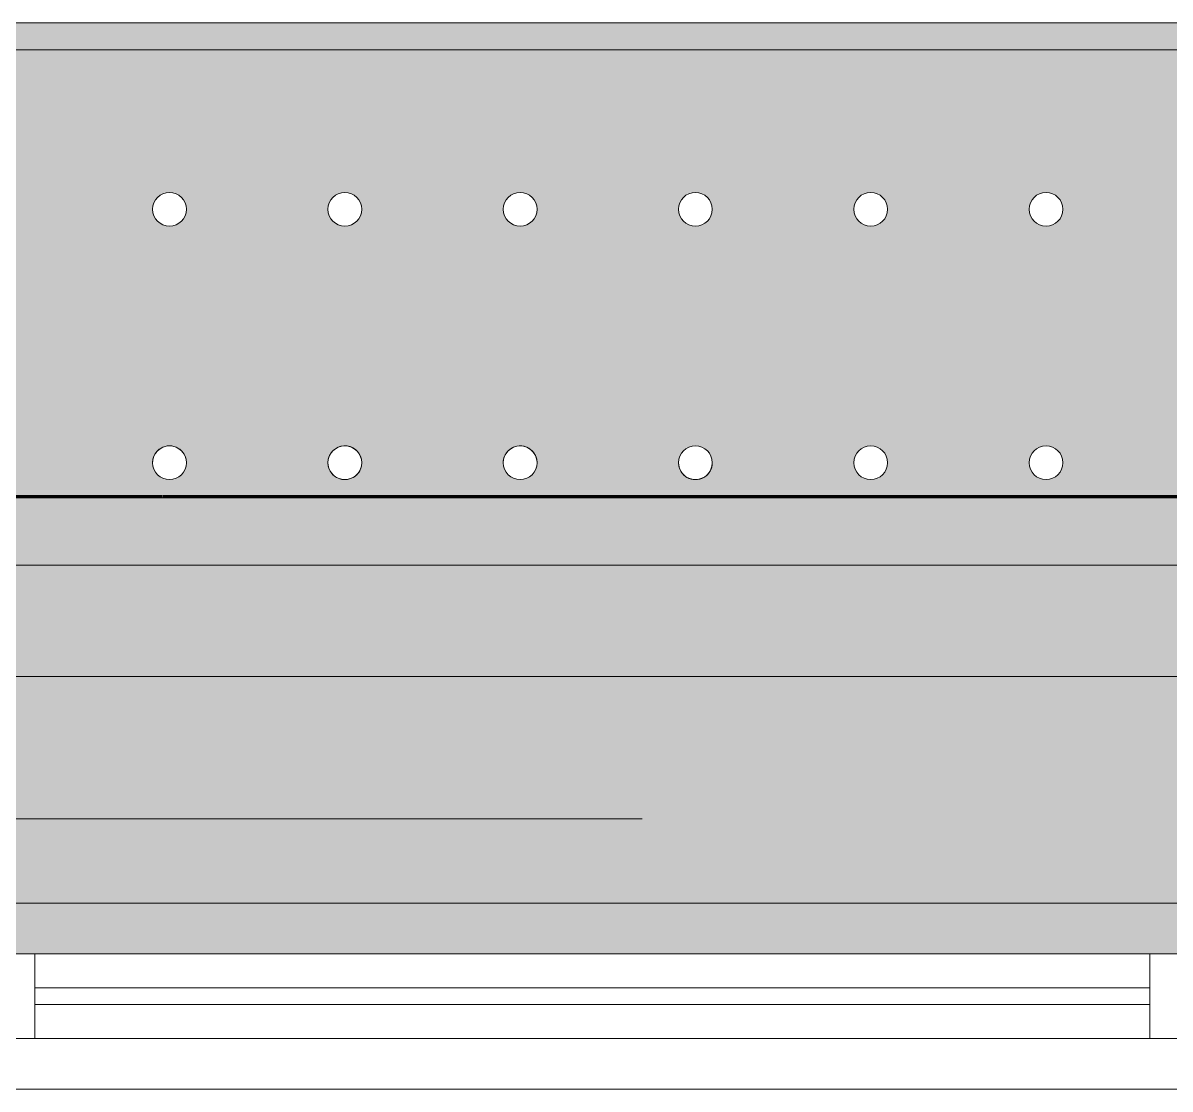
# Model space of a CAD drawing. Header units: millimetres. Extents: x 35524 to 235479, y -8553 to 29000.
# Drawn here: x 77193 to 77872, y 3440 to 4071 of the extents above; entities that cross this region are included whole.
import ezdxf

# ---------------------------------------------------------------- set-up
doc = ezdxf.new("R2010")
doc.units = ezdxf.units.MM
doc.linetypes.add('Осевая', pattern=[3175, 635, -476.25, 1587.5, -476.25])
for name, color, linetype, lineweight in [('A-GLAZ', 7, 'Continuous', 9), ('A-GLAZ-1', 7, 'Continuous', 13), ('A-WALL-IDEN', 7, 'Continuous', 9), ('I-WALL', 7, 'Continuous', 9), ('Оси-2', 7, 'Осевая', 9)]:
    doc.layers.add(name, color=color, linetype=linetype, lineweight=lineweight)
for name, color, linetype, lineweight, true_color in [('A-WALL-2', 7, 'Continuous', 9, 0xcbc7bf), ('I-WALL-12', 7, 'Continuous', 53, 0xeaa7bf), ('I-WALL-4', 7, 'Continuous', 9, 0xc0c0c0), ('I-WALL-5', 7, 'Continuous', 9, 0xcbc7bf), ('Знаки-1', 7, 'Continuous', 9, 0xd4ccbd), ('Знаки-3', 9, 'Continuous', 9, 0x808080), ('Знаки-4', 7, 'Continuous', 9, 0xaba79f), ('Знаки-5', 7, 'Continuous', 9, 0xc1bbaf), ('Знаки-6', 7, 'Continuous', 9, 0xd5cdbe), ('Знаки-7', 7, 'Continuous', 9, 0xd1cabb), ('Знаки-8', 7, 'Continuous', 9, 0xccc5b7), ('Знаки-9', 7, 'Continuous', 9, 0xd6cebe)]:
    doc.layers.add(name, color=color, linetype=linetype, lineweight=lineweight, true_color=true_color)
doc.layers.add('Знаки-2', color=7, linetype='Continuous', lineweight=9, transparency=0.5)

# ---------------------------------------------------------------- blocks, each defined once
blk = doc.blocks.new('120_Окно_СКБ_2Ст - 120_Окно_СКБ_2Ст 3000х2500 _мал_створка слева_-22809161-План отделки стен 3 этажа в осях 12-23')
at = {"layer": 'A-GLAZ'}
for p, q in [((1500, -5), (-1500, -5)), ((720, -55), (1380, -55)), ((1380, -65), (720, -65))]:
    blk.add_line(p, q, dxfattribs=at)
at = {"layer": 'A-GLAZ-1'}
for p, q in [((1430, -35), (670, -35)), ((720, -85), (720, -35)), ((1380, -85), (1380, -35)), ((650, -85), (1450, -85)), ((1450, -85), (650, -85))]:
    blk.add_line(p, q, dxfattribs=at)
blk = doc.blocks.new('Зашивка радиатора_ с перфорацией М8 - Зашивка радиатора_ с перфорацией М8-31159968-План отделки стен 3 этажа в осях 12-23')
at = {"layer": 'Знаки-2'}
h = blk.add_hatch(color=256, dxfattribs=at)
h.paths.add_polyline_path([(2619, -380), (2649, -379), (2649, -141.05), (-310, -141.05), (-310, -380), (-281, -380), (-281, -371.05), (519, -371.05), (519, -380), (549, -380), (549, -371.05), (2619, -371.99), (2619, -373.73)])
h.paths.add_polyline_path([(1061.17, -101.05), (2650, -101.05), (2650, 179.94), (-310, 179.94), (-310, -101.05), (961.25, -101.05)])
h.paths.add_polyline_path([(1528.75, -90.35), (1523.75, -89.02), (1520.09, -85.35), (1518.75, -80.35), (1520.09, -75.35), (1523.75, -71.69), (1528.75, -70.35), (1533.75, -71.69), (1537.41, -75.35), (1538.75, -80.35), (1537.41, -85.35), (1533.75, -89.02), (1531.34, -90.01)])
h.paths.add_polyline_path([(2255, -90.35), (2250, -89.02), (2246.34, -85.35), (2245, -80.35), (2246.34, -75.35), (2250, -71.69), (2255, -70.35), (2260, -71.69), (2263.66, -75.35), (2265, -80.35), (2263.66, -85.35), (2260, -89.02), (2257.59, -90.01)])
h.paths.add_polyline_path([(1736.25, -90.35), (1731.25, -89.02), (1727.59, -85.35), (1726.25, -80.35), (1727.59, -75.35), (1731.25, -71.69), (1736.25, -70.35), (1741.25, -71.69), (1744.91, -75.35), (1746.25, -80.35), (1744.91, -85.35), (1741.25, -89.02), (1738.84, -90.01)])
h.paths.add_polyline_path([(1943.75, -90.35), (1938.75, -89.02), (1935.09, -85.35), (1933.75, -80.35), (1935.09, -75.35), (1938.75, -71.69), (1943.75, -70.35), (1948.75, -71.69), (1952.41, -75.35), (1953.75, -80.35), (1952.41, -85.35), (1948.75, -89.02), (1946.34, -90.01)])
h.paths.add_polyline_path([(2047.5, -90.35), (2042.5, -89.02), (2038.84, -85.35), (2037.5, -80.35), (2038.84, -75.35), (2042.5, -71.69), (2047.5, -70.35), (2052.5, -71.69), (2056.16, -75.35), (2057.5, -80.35), (2056.16, -85.35), (2052.5, -89.02), (2049.43, -90.1)])
h.paths.add_polyline_path([(2151.25, -90.35), (2146.25, -89.02), (2142.59, -85.35), (2141.25, -80.35), (2142.59, -75.35), (2146.25, -71.69), (2151.25, -70.35), (2156.25, -71.69), (2159.91, -75.35), (2161.25, -80.35), (2159.91, -85.35), (2156.25, -89.02), (2153.84, -90.01)])
h.paths.add_polyline_path([(1632.5, -90.35), (1627.5, -89.02), (1623.84, -85.35), (1622.5, -80.35), (1623.84, -75.35), (1627.5, -71.69), (1632.5, -70.35), (1637.5, -71.69), (1641.16, -75.35), (1642.5, -80.35), (1641.16, -85.35), (1637.5, -89.02), (1635.09, -90.01)])
h.paths.add_polyline_path([(1840, -90.35), (1835, -89.02), (1831.34, -85.35), (1830, -80.35), (1831.34, -75.35), (1835, -71.69), (1840, -70.35), (1845, -71.69), (1848.66, -75.35), (1850, -80.35), (1848.66, -85.35), (1845, -89.02), (1842.59, -90.01)])
h.paths.add_polyline_path([(2358.75, -90.35), (2353.75, -89.02), (2350.09, -85.35), (2348.75, -80.35), (2350.09, -75.35), (2353.75, -71.69), (2358.75, -70.35), (2363.75, -71.69), (2367.41, -75.35), (2368.75, -80.35), (2367.41, -85.35), (2363.75, -89.02), (2361.34, -90.01)])
h.paths.add_polyline_path([(2462.5, -90.35), (2457.5, -89.02), (2453.84, -85.35), (2452.5, -80.35), (2453.84, -75.35), (2457.5, -71.69), (2462.5, -70.35), (2467.5, -71.69), (2471.16, -75.35), (2472.5, -80.35), (2471.16, -85.35), (2467.5, -89.02), (2465.09, -90.01)])
h.paths.add_polyline_path([(2566.25, -90.35), (2561.25, -89.02), (2557.59, -85.35), (2556.25, -80.35), (2557.59, -75.35), (2561.25, -71.69), (2566.25, -70.35), (2571.25, -71.69), (2574.91, -75.35), (2576.25, -80.35), (2574.91, -85.35), (2571.25, -89.02), (2568.84, -90.01)])
h.paths.add_polyline_path([(1010, -90.35), (1005, -89.02), (1001.34, -85.35), (1000, -80.35), (1001.34, -75.35), (1005, -71.69), (1010, -70.35), (1015, -71.69), (1018.66, -75.35), (1020, -80.35), (1018.66, -85.35), (1015, -89.02), (1012.59, -90.01)])
h.paths.add_polyline_path([(1113.75, -90.35), (1108.75, -89.02), (1105.09, -85.35), (1103.75, -80.35), (1105.09, -75.35), (1108.75, -71.69), (1113.75, -70.35), (1118.75, -71.69), (1122.41, -75.35), (1123.75, -80.35), (1122.41, -85.35), (1118.75, -89.02), (1116.34, -90.01)])
h.paths.add_polyline_path([(698.75, -90.35), (693.75, -89.02), (690.09, -85.35), (688.75, -80.35), (690.09, -75.35), (693.75, -71.69), (698.75, -70.35), (703.75, -71.69), (707.41, -75.35), (708.75, -80.35), (707.41, -85.35), (703.75, -89.02), (701.34, -90.01)])
h.paths.add_polyline_path([(283.75, -90.35), (278.75, -89.02), (275.09, -85.35), (273.75, -80.35), (275.09, -75.35), (278.75, -71.69), (283.75, -70.35), (288.75, -71.69), (292.41, -75.35), (293.75, -80.35), (292.41, -85.35), (288.75, -89.02), (286.34, -90.01)])
h.paths.add_polyline_path([(595, -90.35), (590, -89.02), (586.34, -85.35), (585, -80.35), (586.34, -75.35), (590, -71.69), (595, -70.35), (600, -71.69), (603.66, -75.35), (605, -80.35), (603.66, -85.35), (600, -89.02), (597.59, -90.01)])
h.paths.add_polyline_path([(906.25, -90.35), (901.25, -89.02), (897.59, -85.35), (896.25, -80.35), (897.59, -75.35), (901.25, -71.69), (906.25, -70.35), (911.25, -71.69), (914.91, -75.35), (916.25, -80.35), (914.91, -85.35), (911.25, -89.02), (908.84, -90.01)])
h.paths.add_polyline_path([(802.5, -90.35), (797.5, -89.02), (793.84, -85.35), (792.5, -80.35), (793.84, -75.35), (797.5, -71.69), (802.5, -70.35), (807.5, -71.69), (811.16, -75.35), (812.5, -80.35), (811.16, -85.35), (807.5, -89.02), (805.09, -90.01)])
h.paths.add_polyline_path([(1217.5, -90.35), (1212.5, -89.02), (1208.84, -85.35), (1207.5, -80.35), (1208.84, -75.35), (1212.5, -71.69), (1217.5, -70.35), (1222.5, -71.69), (1226.16, -75.35), (1227.5, -80.35), (1226.16, -85.35), (1222.5, -89.02), (1220.09, -90.01)])
h.paths.add_polyline_path([(180, -90.35), (175, -89.02), (171.34, -85.35), (170, -80.35), (171.34, -75.35), (175, -71.69), (180, -70.35), (185, -71.69), (188.66, -75.35), (190, -80.35), (188.66, -85.35), (185, -89.02), (182.59, -90.01)])
h.paths.add_polyline_path([(1321.25, -90.35), (1316.25, -89.02), (1312.59, -85.35), (1311.25, -80.35), (1312.59, -75.35), (1316.25, -71.69), (1321.25, -70.35), (1326.25, -71.69), (1329.91, -75.35), (1331.25, -80.35), (1329.91, -85.35), (1326.25, -89.02), (1323.84, -90.01)])
h.paths.add_polyline_path([(1425, -90.35), (1420, -89.02), (1416.34, -85.35), (1415, -80.35), (1416.34, -75.35), (1420, -71.69), (1425, -70.35), (1430, -71.69), (1433.66, -75.35), (1435, -80.35), (1433.66, -85.35), (1430, -89.02), (1427.59, -90.01)])
h.paths.add_polyline_path([(387.5, -90.35), (382.5, -89.02), (378.84, -85.35), (377.5, -80.35), (378.84, -75.35), (382.5, -71.69), (387.5, -70.35), (392.5, -71.69), (396.16, -75.35), (397.5, -80.35), (396.16, -85.35), (392.5, -89.02), (390.09, -90.01)])
h.paths.add_polyline_path([(491.25, -90.35), (486.25, -89.02), (482.59, -85.35), (481.25, -80.35), (482.59, -75.35), (486.25, -71.69), (491.25, -70.35), (496.25, -71.69), (499.91, -75.35), (501.25, -80.35), (499.91, -85.35), (496.25, -89.02), (493.84, -90.01)])
h.paths.add_polyline_path([(-131.25, -90.35), (-136.25, -89.02), (-139.91, -85.35), (-141.25, -80.35), (-139.91, -75.35), (-135.36, -71.33), (-131.25, -70.35), (-126.25, -71.69), (-122.59, -75.35), (-121.25, -80.35), (-122.59, -85.35), (-126.25, -89.02), (-128.66, -90.01)])
h.paths.add_polyline_path([(-27.5, -90.35), (-32.5, -89.02), (-36.16, -85.35), (-37.5, -80.35), (-36.16, -75.35), (-32.5, -71.69), (-27.5, -70.35), (-22.5, -71.69), (-18.84, -75.35), (-17.5, -80.35), (-18.84, -85.35), (-22.5, -89.02), (-24.91, -90.01)])
h.paths.add_polyline_path([(-235, -90.35), (-240, -89.02), (-243.66, -85.35), (-245, -80.35), (-243.66, -75.35), (-240, -71.69), (-235, -70.35), (-230, -71.69), (-226.34, -75.35), (-225, -80.35), (-226.34, -85.35), (-230, -89.02), (-232.41, -90.01)])
h.paths.add_polyline_path([(76.25, -90.35), (71.25, -89.02), (67.59, -85.35), (66.25, -80.35), (67.59, -75.35), (71.25, -71.69), (76.25, -70.35), (81.25, -71.69), (84.91, -75.35), (86.25, -80.35), (84.91, -85.35), (81.25, -89.02), (78.84, -90.01)])
h.paths.add_polyline_path([(1943.75, 59.65), (1938.75, 60.98), (1935.09, 64.65), (1933.75, 69.65), (1935.09, 74.65), (1938.75, 78.31), (1943.75, 79.65), (1948.75, 78.31), (1952.41, 74.65), (1953.75, 69.65), (1952.41, 64.65), (1948.75, 60.98), (1946.34, 59.99)])
h.paths.add_polyline_path([(2047.5, 59.65), (2042.5, 60.98), (2038.84, 64.65), (2037.5, 69.65), (2038.84, 74.65), (2042.5, 78.31), (2047.5, 79.65), (2052.5, 78.31), (2056.16, 74.65), (2057.5, 69.65), (2056.16, 64.65), (2052.5, 60.98), (2049.43, 59.9)])
h.paths.add_polyline_path([(2255, 59.65), (2250, 60.98), (2246.34, 64.65), (2245, 69.65), (2246.34, 74.65), (2250, 78.31), (2255, 79.65), (2260, 78.31), (2263.66, 74.65), (2265, 69.65), (2263.66, 64.65), (2260, 60.98), (2257.59, 59.99)])
h.paths.add_polyline_path([(1736.25, 59.65), (1731.25, 60.98), (1727.59, 64.65), (1726.25, 69.65), (1727.59, 74.65), (1731.25, 78.31), (1736.25, 79.65), (1741.25, 78.31), (1744.91, 74.65), (1746.25, 69.65), (1744.91, 64.65), (1741.25, 60.98), (1738.84, 59.99)])
h.paths.add_polyline_path([(2358.75, 59.65), (2353.75, 60.98), (2350.09, 64.65), (2348.75, 69.65), (2350.09, 74.65), (2353.75, 78.31), (2358.75, 79.65), (2363.75, 78.31), (2367.41, 74.65), (2368.75, 69.65), (2367.41, 64.65), (2363.75, 60.98), (2361.34, 59.99)])
h.paths.add_polyline_path([(1840, 59.65), (1835, 60.98), (1831.34, 64.65), (1830, 69.65), (1831.34, 74.65), (1835, 78.31), (1840, 79.65), (1845, 78.31), (1848.66, 74.65), (1850, 69.65), (1848.66, 64.65), (1845, 60.98), (1842.59, 59.99)])
h.paths.add_polyline_path([(1425, 59.65), (1420, 60.98), (1416.34, 64.65), (1415, 69.65), (1416.34, 74.65), (1420, 78.31), (1425, 79.65), (1430, 78.31), (1433.66, 74.65), (1435, 69.65), (1433.66, 64.65), (1430, 60.98), (1427.59, 59.99)])
h.paths.add_polyline_path([(1528.75, 59.65), (1523.75, 60.98), (1520.09, 64.65), (1518.75, 69.65), (1520.09, 74.65), (1523.75, 78.31), (1528.75, 79.65), (1533.75, 78.31), (1537.41, 74.65), (1538.75, 69.65), (1537.41, 64.65), (1533.75, 60.98), (1531.34, 59.99)])
h.paths.add_polyline_path([(2151.25, 59.65), (2146.25, 60.98), (2142.59, 64.65), (2141.25, 69.65), (2142.59, 74.65), (2146.25, 78.31), (2151.25, 79.65), (2156.25, 78.31), (2159.91, 74.65), (2161.25, 69.65), (2159.91, 64.65), (2156.25, 60.98), (2153.84, 59.99)])
h.paths.add_polyline_path([(2566.25, 59.65), (2561.25, 60.98), (2557.59, 64.65), (2556.25, 69.65), (2557.59, 74.65), (2561.25, 78.31), (2566.25, 79.65), (2571.25, 78.31), (2574.91, 74.65), (2576.25, 69.65), (2574.91, 64.65), (2571.25, 60.98), (2568.84, 59.99)])
h.paths.add_polyline_path([(2462.5, 59.65), (2457.5, 60.98), (2453.84, 64.65), (2452.5, 69.65), (2453.84, 74.65), (2457.5, 78.31), (2462.5, 79.65), (2467.5, 78.31), (2471.16, 74.65), (2472.5, 69.65), (2471.16, 64.65), (2467.5, 60.98), (2465.09, 59.99)])
h.paths.add_polyline_path([(1632.5, 59.65), (1627.5, 60.98), (1623.84, 64.65), (1622.5, 69.65), (1623.84, 74.65), (1627.5, 78.31), (1632.5, 79.65), (1637.5, 78.31), (1641.16, 74.65), (1642.5, 69.65), (1641.16, 64.65), (1637.5, 60.98), (1635.09, 59.99)])
h.paths.add_polyline_path([(802.5, 59.65), (797.5, 60.98), (793.84, 64.65), (792.5, 69.65), (793.84, 74.65), (797.5, 78.31), (802.5, 79.65), (807.5, 78.31), (811.16, 74.65), (812.5, 69.65), (811.16, 64.65), (807.5, 60.98), (805.09, 59.99)])
h.paths.add_polyline_path([(1113.75, 59.65), (1108.75, 60.98), (1105.09, 64.65), (1103.75, 69.65), (1105.09, 74.65), (1108.75, 78.31), (1113.75, 79.65), (1118.75, 78.31), (1122.41, 74.65), (1123.75, 69.65), (1122.41, 64.65), (1118.75, 60.98), (1116.34, 59.99)])
h.paths.add_polyline_path([(1010, 59.65), (1005, 60.98), (1001.34, 64.65), (1000, 69.65), (1001.34, 74.65), (1005, 78.31), (1010, 79.65), (1015, 78.31), (1018.66, 74.65), (1020, 69.65), (1018.66, 64.65), (1015, 60.98), (1012.59, 59.99)])
h.paths.add_polyline_path([(906.25, 59.65), (901.25, 60.98), (897.59, 64.65), (896.25, 69.65), (897.59, 74.65), (901.25, 78.31), (906.25, 79.65), (911.25, 78.31), (914.91, 74.65), (916.25, 69.65), (914.91, 64.65), (911.25, 60.98), (908.84, 59.99)])
h.paths.add_polyline_path([(387.5, 59.65), (382.5, 60.98), (378.84, 64.65), (377.5, 69.65), (378.84, 74.65), (382.5, 78.31), (387.5, 79.65), (392.5, 78.31), (396.16, 74.65), (397.5, 69.65), (396.16, 64.65), (392.5, 60.98), (390.09, 59.99)])
h.paths.add_polyline_path([(76.25, 59.65), (71.25, 60.98), (67.59, 64.65), (66.25, 69.65), (67.59, 74.65), (71.25, 78.31), (76.25, 79.65), (81.25, 78.31), (84.91, 74.65), (86.25, 69.65), (84.91, 64.65), (81.25, 60.98), (78.84, 59.99)])
h.paths.add_polyline_path([(180, 59.65), (175, 60.98), (171.34, 64.65), (170, 69.65), (171.34, 74.65), (175, 78.31), (180, 79.65), (185, 78.31), (188.66, 74.65), (190, 69.65), (188.66, 64.65), (185, 60.98), (182.59, 59.99)])
h.paths.add_polyline_path([(283.75, 59.65), (278.75, 60.98), (275.09, 64.65), (273.75, 69.65), (275.09, 74.65), (278.75, 78.31), (283.75, 79.65), (288.75, 78.31), (292.41, 74.65), (293.75, 69.65), (292.41, 64.65), (288.75, 60.98), (286.34, 59.99)])
h.paths.add_polyline_path([(698.75, 59.65), (693.75, 60.98), (690.09, 64.65), (688.75, 69.65), (690.09, 74.65), (693.75, 78.31), (698.75, 79.65), (703.75, 78.31), (707.41, 74.65), (708.75, 69.65), (707.41, 64.65), (703.75, 60.98), (701.34, 59.99)])
h.paths.add_polyline_path([(595, 59.65), (590, 60.98), (586.34, 64.65), (585, 69.65), (586.34, 74.65), (590, 78.31), (595, 79.65), (600, 78.31), (603.66, 74.65), (605, 69.65), (603.66, 64.65), (600, 60.98), (597.59, 59.99)])
h.paths.add_polyline_path([(1321.25, 59.65), (1316.25, 60.98), (1312.59, 64.65), (1311.25, 69.65), (1312.59, 74.65), (1316.25, 78.31), (1321.25, 79.65), (1326.25, 78.31), (1329.91, 74.65), (1331.25, 69.65), (1329.91, 64.65), (1326.25, 60.98), (1323.84, 59.99)])
h.paths.add_polyline_path([(1217.5, 59.65), (1212.5, 60.98), (1208.84, 64.65), (1207.5, 69.65), (1208.84, 74.65), (1212.5, 78.31), (1217.5, 79.65), (1222.5, 78.31), (1226.16, 74.65), (1227.5, 69.65), (1226.16, 64.65), (1222.5, 60.98), (1220.09, 59.99)])
h.paths.add_polyline_path([(491.25, 59.65), (486.25, 60.98), (482.59, 64.65), (481.25, 69.65), (482.59, 74.65), (486.25, 78.31), (491.25, 79.65), (496.25, 78.31), (499.91, 74.65), (501.25, 69.65), (499.91, 64.65), (496.25, 60.98), (493.84, 59.99)])
h.paths.add_polyline_path([(-27.5, 59.65), (-32.5, 60.98), (-36.16, 64.65), (-37.5, 69.65), (-36.16, 74.65), (-32.5, 78.31), (-27.5, 79.65), (-22.5, 78.31), (-18.84, 74.65), (-17.5, 69.65), (-18.84, 64.65), (-22.5, 60.98), (-24.91, 59.99)])
h.paths.add_polyline_path([(-131.25, 59.65), (-136.25, 60.98), (-139.91, 64.65), (-141.25, 69.65), (-139.91, 74.65), (-135.36, 78.67), (-131.25, 79.65), (-126.25, 78.31), (-122.59, 74.65), (-121.25, 69.65), (-122.59, 64.65), (-126.25, 60.98), (-128.66, 59.99)])
h.paths.add_polyline_path([(-235, 59.65), (-240, 60.98), (-243.66, 64.65), (-245, 69.65), (-243.66, 74.65), (-240, 78.31), (-235, 79.65), (-230, 78.31), (-226.34, 74.65), (-225, 69.65), (-226.34, 64.65), (-230, 60.98), (-232.41, 59.99)])
for points in [[(2459.91, 163.94), (2650, 163.94), (2649.94, 179.94), (-310, 179.94), (-310, 163.94), (2454.57, 163.94)], [(-175, 163.94), (-160, 165.02), (-160.68, 179.94), (-200, 179.94), (-199.32, 163.94), (-177.41, 163.94)], [(-194.14, 163.94), (-160, 165.02), (-160.68, 179.94), (-200, 179.94), (-199.32, 163.94), (-197.32, 163.94)], [(-188.66, 163.94), (-170, 164.42), (-170.34, 179.94), (-190, 179.94), (-189.66, 163.94)], [(-190, 163.94), (-170, 164.42), (-170.34, 179.94), (-190, 179.94), (-190, 164.92)], [(-82.86, 163.94), (-60, 163.94), (-60.68, 179.94), (-100, 179.94), (-99.32, 163.94), (-85.18, 163.94)], [(-85, 163.94), (-60, 163.94), (-60.68, 179.94), (-100, 179.94), (-99.32, 163.94), (-85.18, 163.94)], [(-80, 163.94), (-70, 164.18), (-70.34, 179.94), (-90, 179.94), (-89.66, 163.94), (-82.59, 163.94)], [(-80, 163.94), (-70, 164.18), (-70.34, 179.94), (-90, 179.94), (-89.66, 163.94), (-82.59, 163.94)], [(5.86, 163.94), (40, 163.94), (39.32, 179.94), (0, 179.94), (0.68, 163.94), (2.68, 163.94)], [(0, 163.94), (40, 163.94), (39.32, 179.94), (0, 179.94)], [(20, 163.94), (30, 163.94), (29.66, 179.94), (10, 179.94), (10.34, 163.94), (17.41, 163.94)], [(12.93, 163.94), (30, 163.94), (29.66, 179.94), (10, 179.94), (10.34, 163.94), (11.34, 163.94)], [(140, 163.94), (139.32, 179.94), (100, 179.94), (100.68, 163.94), (139.32, 163.94)], [(125, 163.94), (140, 163.94), (139.32, 179.94), (100, 179.94), (100.68, 163.94), (122.59, 163.94)], [(120, 163.94), (130, 163.94), (129.66, 179.94), (110, 179.94), (110.34, 163.94), (117.41, 163.94)], [(110.34, 163.94), (130, 163.94), (129.66, 179.94), (110, 179.94), (110, 163.94)], [(200, 163.94), (240, 163.94), (239.32, 179.94), (200, 179.94)], [(240, 163.94), (239.32, 179.94), (200, 179.94), (200.68, 163.94), (239.32, 163.94)], [(230, 163.94), (229.66, 179.94), (210, 179.94), (210.34, 163.94), (229.66, 163.94)], [(230, 163.94), (229.66, 179.94), (210, 179.94), (210.34, 163.94), (229.66, 163.94)], [(305.86, 163.94), (340, 163.94), (339.32, 179.94), (300, 179.94), (300.68, 163.94), (302.68, 163.94)], [(310.34, 163.94), (340, 163.94), (339.32, 179.94), (300, 179.94), (300.68, 163.94), (310, 163.94)], [(310.34, 163.94), (330, 163.94), (329.66, 179.94), (310, 179.94), (310, 163.94)], [(327.07, 163.94), (330, 163.94), (329.66, 179.94), (310, 179.94), (310.34, 163.94), (325.18, 163.94)], [(410.34, 163.94), (440, 163.94), (439.32, 179.94), (400, 179.94), (400.68, 163.94), (410, 163.94)], [(411.34, 163.94), (440, 163.94), (439.32, 179.94), (400, 179.94), (400.68, 163.94), (410.84, 163.94)], [(410, 163.94), (430, 163.94), (429.66, 179.94), (410, 179.94)], [(425, 163.94), (430, 163.94), (429.66, 179.94), (410, 179.94), (410.84, 163.94), (422.59, 163.94)]]:
    blk.add_hatch(color=256, dxfattribs=at).paths.add_polyline_path(points)
at = {"layer": 'Знаки-1'}
for p, q in [((-188.72, 179.94), (-185.18, 179.94)), ((-185.18, 179.94), (-188.72, 179.94)), ((-185, 179.94), (-175, 179.94)), ((-180, 179.94), (-185, 179.94)), ((-175, 179.94), (-180, 179.94)), ((-174.82, 179.94), (-171.28, 179.94)), ((-171.28, 179.94), (-174.82, 179.94)), ((-88.72, 179.94), (-85.18, 179.94)), ((-85.18, 179.94), (-88.72, 179.94)), ((-85, 179.94), (-80, 179.94)), ((-80, 179.94), (-85, 179.94)), ((-80, 179.94), (-75, 179.94)), ((-75, 179.94), (-80, 179.94)), ((-74.82, 179.94), (-71.28, 179.94)), ((-71.28, 179.94), (-74.82, 179.94)), ((10, 179.94), (14.81, 179.94)), ((11.34, 179.94), (10, 179.94)), ((14.81, 179.94), (11.34, 179.94)), ((15, 179.94), (25, 179.94)), ((25, 179.94), (15, 179.94)), ((25.19, 179.94), (30, 179.94)), ((30, 179.94), (25.19, 179.94)), ((111.28, 179.94), (114.82, 179.94)), ((114.82, 179.94), (111.28, 179.94)), ((115, 179.94), (120, 179.94)), ((120, 179.94), (115, 179.94)), ((120, 179.94), (125, 179.94)), ((125, 179.94), (120, 179.94)), ((125.18, 179.94), (128.72, 179.94)), ((128.72, 179.94), (125.18, 179.94)), ((211.28, 179.94), (214.82, 179.94)), ((214.82, 179.94), (211.28, 179.94)), ((215, 179.94), (225, 179.94)), ((225, 179.94), (215, 179.94)), ((225.18, 179.94), (228.72, 179.94)), ((228.72, 179.94), (225.18, 179.94)), ((228.66, 179.94), (228.8, 179.94)), ((228.8, 179.94), (228.66, 179.94)), ((310, 179.94), (314.81, 179.94)), ((312.93, 179.94), (310, 179.94)), ((314.81, 179.94), (312.93, 179.94)), ((315, 179.94), (325, 179.94)), ((325, 179.94), (315, 179.94)), ((325.19, 179.94), (330, 179.94)), ((330, 179.94), (325.19, 179.94)), ((411.28, 179.94), (414.82, 179.94)), ((414.82, 179.94), (411.28, 179.94)), ((415, 179.94), (425, 179.94)), ((425, 179.94), (415, 179.94)), ((425.18, 179.94), (428.72, 179.94)), ((428.72, 179.94), (425.18, 179.94)), ((-188.72, 163.94), (-185.18, 163.94)), ((-185.18, 163.94), (-188.72, 163.94)), ((-185, 163.94), (-182.61, 163.94)), ((-182.61, 163.94), (-185, 163.94)), ((-182.19, 163.94), (-175, 163.94)), ((-175, 163.94), (-182.19, 163.94)), ((-174.82, 163.94), (-171.28, 163.94)), ((-171.28, 163.94), (-174.82, 163.94)), ((-88.72, 163.94), (-85.18, 163.94)), ((-85.18, 163.94), (-88.72, 163.94)), ((-85, 163.94), (-82.88, 163.94)), ((-82.88, 163.94), (-85, 163.94)), ((-82.61, 163.94), (-75, 163.94)), ((-75, 163.94), (-82.61, 163.94)), ((-74.82, 163.94), (-71.28, 163.94)), ((-71.28, 163.94), (-74.82, 163.94)), ((10, 163.94), (12.93, 163.94)), ((14.81, 163.94), (10, 163.94)), ((12.93, 163.94), (14.81, 163.94)), ((15, 163.94), (22.59, 163.94)), ((17.41, 163.94), (15, 163.94)), ((25, 163.94), (17.41, 163.94)), ((22.59, 163.94), (25, 163.94)), ((25.19, 163.94), (29.66, 163.94)), ((30, 163.94), (25.19, 163.94)), ((29.66, 163.94), (30, 163.94)), ((111.28, 163.94), (114.82, 163.94)), ((114.82, 163.94), (111.28, 163.94)), ((115, 163.94), (120, 163.94)), ((120, 163.94), (115, 163.94)), ((120, 163.94), (125, 163.94)), ((125, 163.94), (120, 163.94)), ((125.18, 163.94), (128.72, 163.94)), ((128.72, 163.94), (125.18, 163.94)), ((211.28, 163.94), (214.82, 163.94)), ((214.82, 163.94), (211.28, 163.94)), ((215, 163.94), (225, 163.94)), ((225, 163.94), (215, 163.94)), ((225.18, 163.94), (228.72, 163.94)), ((228.72, 163.94), (225.18, 163.94)), ((310, 163.94), (314.81, 163.94)), ((314.81, 163.94), (310, 163.94)), ((315, 163.94), (325, 163.94)), ((325, 163.94), (315, 163.94)), ((325.19, 163.94), (330, 163.94)), ((330, 163.94), (325.19, 163.94)), ((410, 163.94), (410.8, 163.94)), ((410.8, 163.94), (410, 163.94)), ((411.28, 163.94), (414.82, 163.94)), ((414.82, 163.94), (411.28, 163.94)), ((415, 163.94), (425, 163.94)), ((420, 163.94), (415, 163.94)), ((425, 163.94), (420, 163.94)), ((425.18, 163.94), (428.72, 163.94)), ((428.72, 163.94), (425.18, 163.94))]:
    blk.add_line(p, q, dxfattribs=at)
at = {"layer": 'Знаки-3'}
blk.add_line((2650, 179.94), (-310, 179.94), dxfattribs=at)
for centre, start, end in [((-131.25, 69.65), 0, 180), ((-27.5, 69.65), 0, 180), ((76.25, 69.65), 0, 180), ((180, 69.65), 0, 180), ((283.75, 69.65), 0, 180), ((387.5, 69.65), 0, 180), ((-131.25, 69.65), 180, 360), ((-27.5, 69.65), 180, 360), ((76.25, 69.65), 180, 360), ((180, 69.65), 180, 360), ((283.75, 69.65), 180, 360), ((387.5, 69.65), 180, 360), ((-131.25, -80.35), 0, 180), ((-27.5, -80.35), 0, 180), ((76.25, -80.35), 0, 180), ((180, -80.35), 360, 180), ((283.75, -80.35), 0, 180), ((387.5, -80.35), 0, 180), ((-131.25, -80.35), 180, 360), ((-27.5, -80.35), 180, 360), ((76.25, -80.35), 180, 360), ((180, -80.35), 180, 360), ((283.75, -80.35), 180, 360), ((387.5, -80.35), 180, 360)]:
    blk.add_arc(centre, 10, start, end, dxfattribs=at)
at = {"layer": 'Знаки-4'}
for p, q in [((-310, 179.94), (2617.76, 179.94)), ((-307.06, 179.94), (2617.76, 179.94)), ((2603.53, 163.94), (-264.93, 163.94))]:
    blk.add_line(p, q, dxfattribs=at)
for centre, start, end in [((-131.25, 69.65), 360, 180), ((-27.5, 69.65), 360, 180), ((76.25, 69.65), 360, 180), ((180, 69.65), 0, 180), ((283.75, 69.65), 0, 180), ((387.5, 69.65), 0, 180), ((-131.25, 69.65), 180, 360), ((-27.5, 69.65), 180, 360), ((76.25, 69.65), 180, 360), ((180, 69.65), 180, 360), ((283.75, 69.65), 180, 360), ((387.5, 69.65), 180, 360), ((-131.25, -80.35), 135, 150), ((-131.25, -80.35), 15, 135), ((-27.5, -80.35), 0, 165), ((76.25, -80.35), 135, 180), ((76.25, -80.35), 360, 135), ((180, -80.35), 360, 180), ((283.75, -80.35), 0, 180), ((387.5, -80.35), 360, 180), ((-131.25, -80.35), 150, 180), ((-131.25, -80.35), 180, 360), ((-131.25, -80.35), 360, 15), ((-27.5, -80.35), 165, 180), ((-27.5, -80.35), 180, 240), ((-27.5, -80.35), 345, 360), ((76.25, -80.35), 180, 360), ((180, -80.35), 180, 240), ((180, -80.35), 240, 360), ((283.75, -80.35), 180, 360), ((387.5, -80.35), 180, 360), ((-27.5, -80.35), 240, 345)]:
    blk.add_arc(centre, 10, start, end, dxfattribs=at)
at = {"layer": 'Знаки-5'}
for p, q in [((-200, 179.94), (-307.06, 179.94)), ((-200, 179.94), (-190, 179.94)), ((-190, 179.94), (-200, 179.94)), ((-190, 179.94), (-170, 179.94)), ((-170, 179.94), (-190, 179.94)), ((-170, 179.94), (-160, 179.94)), ((-160, 179.94), (-170, 179.94)), ((-100, 179.94), (-160, 179.94)), ((-100, 179.94), (-60, 179.94)), ((-60, 179.94), (-100, 179.94)), ((0, 179.94), (-60, 179.94)), ((0, 179.94), (40, 179.94)), ((40, 179.94), (0, 179.94)), ((100, 179.94), (40, 179.94)), ((100, 179.94), (110, 179.94)), ((110, 179.94), (100, 179.94)), ((110, 179.94), (130, 179.94)), ((130, 179.94), (110, 179.94)), ((130, 179.94), (140, 179.94)), ((140, 179.94), (130, 179.94)), ((200, 179.94), (140, 179.94)), ((200, 179.94), (240, 179.94)), ((240, 179.94), (200, 179.94)), ((300, 179.94), (240, 179.94)), ((300, 179.94), (340, 179.94)), ((340, 179.94), (300, 179.94)), ((400, 179.94), (340, 179.94)), ((400, 179.94), (410, 179.94)), ((410, 179.94), (400, 179.94)), ((410, 179.94), (430, 179.94)), ((430, 179.94), (410, 179.94)), ((430, 179.94), (440, 179.94)), ((440, 179.94), (430, 179.94)), ((500, 179.94), (440, 179.94)), ((-264.93, 163.94), (-200, 163.94)), ((-200, 163.94), (-199.32, 163.94)), ((-199.32, 163.94), (-200, 163.94)), ((-198.86, 163.94), (-190, 163.94)), ((-190, 163.94), (-198.86, 163.94)), ((-190, 163.94), (-182.59, 163.94)), ((-182.59, 163.94), (-190, 163.94)), ((-182.18, 163.94), (-170, 163.94)), ((-170, 163.94), (-182.18, 163.94)), ((-170, 163.94), (-165.86, 163.94)), ((-165.86, 163.94), (-170, 163.94)), ((-165.58, 163.94), (-160, 163.94)), ((-160, 163.94), (-165.58, 163.94)), ((-160, 163.94), (-100, 163.94)), ((-100, 163.94), (-66.27, 163.94)), ((-66.27, 163.94), (-100, 163.94)), ((-65.86, 163.94), (-60, 163.94)), ((-60, 163.94), (-65.86, 163.94)), ((-60, 163.94), (0, 163.94)), ((0, 163.94), (40, 163.94)), ((40, 163.94), (0, 163.94)), ((40, 163.94), (100, 163.94)), ((100, 163.94), (110, 163.94)), ((110, 163.94), (100, 163.94)), ((110, 163.94), (130, 163.94)), ((130, 163.94), (110, 163.94)), ((130, 163.94), (140, 163.94)), ((140, 163.94), (130, 163.94)), ((140, 163.94), (200, 163.94)), ((200, 163.94), (240, 163.94)), ((240, 163.94), (200, 163.94)), ((240, 163.94), (300, 163.94)), ((300, 163.94), (340, 163.94)), ((340, 163.94), (300, 163.94)), ((340, 163.94), (400, 163.94)), ((400, 163.94), (410, 163.94)), ((410, 163.94), (400, 163.94)), ((410, 163.94), (430, 163.94)), ((430, 163.94), (410, 163.94)), ((430, 163.94), (440, 163.94)), ((440, 163.94), (430, 163.94)), ((440, 163.94), (500, 163.94))]:
    blk.add_line(p, q, dxfattribs=at)
at = {"layer": 'Знаки-6'}
for p, q in [((-185.18, 179.94), (-188.66, 179.94)), ((-175, 179.94), (-185, 179.94)), ((-171.34, 179.94), (-174.82, 179.94)), ((-85.18, 179.94), (-88.66, 179.94)), ((-75, 179.94), (-85, 179.94)), ((-71.34, 179.94), (-74.82, 179.94)), ((14.82, 179.94), (11.34, 179.94)), ((25, 179.94), (15, 179.94)), ((28.66, 179.94), (25.18, 179.94)), ((114.82, 179.94), (111.34, 179.94)), ((125, 179.94), (115, 179.94)), ((128.66, 179.94), (125.18, 179.94)), ((214.82, 179.94), (211.34, 179.94)), ((225, 179.94), (215, 179.94)), ((228.66, 179.94), (225.18, 179.94)), ((314.82, 179.94), (311.34, 179.94)), ((325, 179.94), (315, 179.94)), ((328.66, 179.94), (325.18, 179.94)), ((414.82, 179.94), (411.34, 179.94)), ((425, 179.94), (415, 179.94)), ((428.66, 179.94), (425.18, 179.94)), ((-188.66, 163.94), (-185.18, 163.94)), ((-185, 163.94), (-182.59, 163.94)), ((-182.17, 163.94), (-175, 163.94)), ((-174.82, 163.94), (-171.34, 163.94)), ((-88.66, 163.94), (-85.18, 163.94)), ((-85, 163.94), (-82.86, 163.94)), ((-82.59, 163.94), (-75, 163.94)), ((-74.82, 163.94), (-71.34, 163.94)), ((11.34, 163.94), (14.82, 163.94)), ((15, 163.94), (25, 163.94)), ((25.18, 163.94), (28.66, 163.94)), ((111.34, 163.94), (114.82, 163.94)), ((115, 163.94), (125, 163.94)), ((125.18, 163.94), (128.66, 163.94)), ((211.34, 163.94), (214.82, 163.94)), ((215, 163.94), (225, 163.94)), ((225.18, 163.94), (228.66, 163.94)), ((311.34, 163.94), (314.82, 163.94)), ((315, 163.94), (325, 163.94)), ((325.18, 163.94), (328.66, 163.94)), ((411.34, 163.94), (414.82, 163.94)), ((415, 163.94), (425, 163.94)), ((425.18, 163.94), (428.66, 163.94))]:
    blk.add_line(p, q, dxfattribs=at)
at = {"layer": 'Знаки-7'}
for p, q in [((-190, 179.94), (-199.32, 179.94)), ((-190, 179.94), (-188.66, 179.94)), ((-189.66, 179.94), (-190, 179.94)), ((-185.19, 179.94), (-189.66, 179.94)), ((-188.66, 179.94), (-185.19, 179.94)), ((-185, 179.94), (-175, 179.94)), ((-175, 179.94), (-185, 179.94)), ((-174.81, 179.94), (-170, 179.94)), ((-170, 179.94), (-174.81, 179.94)), ((-160.68, 179.94), (-170, 179.94)), ((-90, 179.94), (-99.32, 179.94)), ((-90, 179.94), (-85.19, 179.94)), ((-88.66, 179.94), (-90, 179.94)), ((-85.19, 179.94), (-88.66, 179.94)), ((-85, 179.94), (-75, 179.94)), ((-75, 179.94), (-85, 179.94)), ((-74.81, 179.94), (-70, 179.94)), ((-71.34, 179.94), (-74.81, 179.94)), ((-70, 179.94), (-71.34, 179.94)), ((-60.68, 179.94), (-70, 179.94)), ((10, 179.94), (0.68, 179.94)), ((11.28, 179.94), (14.82, 179.94)), ((14.82, 179.94), (11.28, 179.94)), ((15, 179.94), (25, 179.94)), ((25, 179.94), (15, 179.94)), ((25.18, 179.94), (28.72, 179.94)), ((28.72, 179.94), (25.18, 179.94)), ((39.32, 179.94), (30, 179.94)), ((110, 179.94), (100.68, 179.94)), ((110, 179.94), (111.34, 179.94)), ((110.34, 179.94), (110, 179.94)), ((114.81, 179.94), (110.34, 179.94)), ((111.34, 179.94), (114.81, 179.94)), ((115, 179.94), (120, 179.94)), ((117.41, 179.94), (115, 179.94)), ((125, 179.94), (117.41, 179.94)), ((120, 179.94), (122.59, 179.94)), ((122.59, 179.94), (125, 179.94)), ((125.19, 179.94), (130, 179.94)), ((130, 179.94), (125.19, 179.94)), ((139.32, 179.94), (130, 179.94)), ((210, 179.94), (200.68, 179.94)), ((210, 179.94), (211.34, 179.94)), ((214.81, 179.94), (210, 179.94)), ((211.34, 179.94), (214.81, 179.94)), ((215, 179.94), (225, 179.94)), ((225, 179.94), (215, 179.94)), ((225.19, 179.94), (228.66, 179.94)), ((228.66, 179.94), (225.19, 179.94)), ((228.8, 179.94), (230, 179.94)), ((229.66, 179.94), (228.8, 179.94)), ((230, 179.94), (229.66, 179.94)), ((239.32, 179.94), (230, 179.94)), ((310, 179.94), (300.68, 179.94)), ((311.28, 179.94), (314.82, 179.94)), ((314.82, 179.94), (311.28, 179.94)), ((315, 179.94), (325, 179.94)), ((325, 179.94), (315, 179.94)), ((325.18, 179.94), (328.72, 179.94)), ((328.72, 179.94), (325.18, 179.94)), ((339.32, 179.94), (330, 179.94)), ((410, 179.94), (400.68, 179.94)), ((410, 179.94), (412.93, 179.94)), ((410.34, 179.94), (410, 179.94)), ((410, 179.94), (410.8, 179.94)), ((410.8, 179.94), (410, 179.94)), ((414.81, 179.94), (410.34, 179.94)), ((412.93, 179.94), (414.81, 179.94)), ((415, 179.94), (425, 179.94)), ((417.41, 179.94), (415, 179.94)), ((425, 179.94), (417.41, 179.94)), ((425.19, 179.94), (429.66, 179.94)), ((430, 179.94), (425.19, 179.94)), ((429.66, 179.94), (430, 179.94)), ((439.32, 179.94), (430, 179.94)), ((-198.72, 163.94), (-190, 163.94)), ((-190, 163.94), (-187.07, 163.94)), ((-185.19, 163.94), (-190, 163.94)), ((-187.07, 163.94), (-185.19, 163.94)), ((-185, 163.94), (-182.59, 163.94)), ((-182.59, 163.94), (-185, 163.94)), ((-182.18, 163.94), (-177.41, 163.94)), ((-177.41, 163.94), (-182.18, 163.94)), ((-177.41, 163.94), (-175, 163.94)), ((-175, 163.94), (-177.41, 163.94)), ((-174.81, 163.94), (-170, 163.94)), ((-170, 163.94), (-174.81, 163.94)), ((-170, 163.94), (-165.86, 163.94)), ((-165.62, 163.94), (-160.68, 163.94)), ((-99.32, 163.94), (-90, 163.94)), ((-90, 163.94), (-85.19, 163.94)), ((-85.19, 163.94), (-90, 163.94)), ((-85, 163.94), (-82.87, 163.94)), ((-82.87, 163.94), (-85, 163.94)), ((-82.59, 163.94), (-75, 163.94)), ((-75, 163.94), (-82.59, 163.94)), ((-74.81, 163.94), (-70, 163.94)), ((-70, 163.94), (-74.81, 163.94)), ((-70, 163.94), (-66.31, 163.94)), ((-65.86, 163.94), (-60.68, 163.94)), ((0.68, 163.94), (10, 163.94)), ((11.28, 163.94), (14.82, 163.94)), ((14.82, 163.94), (11.28, 163.94)), ((15, 163.94), (20, 163.94)), ((25, 163.94), (15, 163.94)), ((20, 163.94), (25, 163.94)), ((25.18, 163.94), (28.72, 163.94)), ((28.72, 163.94), (25.18, 163.94)), ((30, 163.94), (39.32, 163.94)), ((100.68, 163.94), (110, 163.94)), ((110, 163.94), (114.81, 163.94)), ((111.34, 163.94), (110, 163.94)), ((114.81, 163.94), (111.34, 163.94)), ((115, 163.94), (120, 163.94)), ((125, 163.94), (115, 163.94)), ((120, 163.94), (125, 163.94)), ((125.19, 163.94), (128.66, 163.94)), ((128.66, 163.94), (125.19, 163.94)), ((128.66, 163.94), (130, 163.94)), ((130, 163.94), (128.66, 163.94)), ((130, 163.94), (139.32, 163.94)), ((200.68, 163.94), (210, 163.94)), ((210, 163.94), (211.34, 163.94)), ((211.34, 163.94), (210, 163.94)), ((211.34, 163.94), (212.93, 163.94)), ((214.81, 163.94), (211.34, 163.94)), ((212.93, 163.94), (214.81, 163.94)), ((215, 163.94), (225, 163.94)), ((225, 163.94), (215, 163.94)), ((225.19, 163.94), (230, 163.94)), ((230, 163.94), (225.19, 163.94)), ((230, 163.94), (239.32, 163.94)), ((300.68, 163.94), (310, 163.94)), ((311.28, 163.94), (314.82, 163.94)), ((314.82, 163.94), (311.28, 163.94)), ((315, 163.94), (320, 163.94)), ((320, 163.94), (315, 163.94)), ((320, 163.94), (325, 163.94)), ((325, 163.94), (320, 163.94)), ((325.18, 163.94), (328.72, 163.94)), ((328.72, 163.94), (325.18, 163.94)), ((330, 163.94), (339.32, 163.94)), ((400.68, 163.94), (410, 163.94)), ((410, 163.94), (414.81, 163.94)), ((414.81, 163.94), (410, 163.94)), ((415, 163.94), (425, 163.94)), ((420, 163.94), (415, 163.94)), ((425, 163.94), (420, 163.94)), ((425.19, 163.94), (430, 163.94)), ((430, 163.94), (425.19, 163.94)), ((430, 163.94), (439.32, 163.94))]:
    blk.add_line(p, q, dxfattribs=at)
at = {"layer": 'Знаки-8'}
for p, q in [((-200, 179.94), (-190, 179.94)), ((-190, 179.94), (-200, 179.94)), ((-188.72, 179.94), (-185.18, 179.94)), ((-185.18, 179.94), (-188.72, 179.94)), ((-185, 179.94), (-175, 179.94)), ((-175, 179.94), (-185, 179.94)), ((-174.82, 179.94), (-171.28, 179.94)), ((-171.28, 179.94), (-174.82, 179.94)), ((-170, 179.94), (-160, 179.94)), ((-160, 179.94), (-170, 179.94)), ((-100, 179.94), (-90, 179.94)), ((-90, 179.94), (-100, 179.94)), ((-90, 179.94), (-85.19, 179.94)), ((-89.66, 179.94), (-90, 179.94)), ((-85.19, 179.94), (-89.66, 179.94)), ((-85, 179.94), (-75, 179.94)), ((-75, 179.94), (-85, 179.94)), ((-74.81, 179.94), (-70, 179.94)), ((-70, 179.94), (-74.81, 179.94)), ((-70, 179.94), (-60, 179.94)), ((-60, 179.94), (-70, 179.94)), ((0, 179.94), (10, 179.94)), ((10, 179.94), (0, 179.94)), ((10, 179.94), (12.93, 179.94)), ((14.81, 179.94), (10, 179.94)), ((12.93, 179.94), (14.81, 179.94)), ((15, 179.94), (25, 179.94)), ((25, 179.94), (15, 179.94)), ((25.19, 179.94), (29.66, 179.94)), ((27.07, 179.94), (25.19, 179.94)), ((30, 179.94), (27.07, 179.94)), ((29.66, 179.94), (30, 179.94)), ((30, 179.94), (40, 179.94)), ((34.14, 179.94), (30, 179.94)), ((40, 179.94), (34.14, 179.94)), ((100, 179.94), (110, 179.94)), ((110, 179.94), (100, 179.94)), ((111.28, 179.94), (114.82, 179.94)), ((114.82, 179.94), (111.28, 179.94)), ((115, 179.94), (125, 179.94)), ((125, 179.94), (115, 179.94)), ((125.18, 179.94), (128.72, 179.94)), ((128.72, 179.94), (125.18, 179.94)), ((130, 179.94), (140, 179.94)), ((140, 179.94), (130, 179.94)), ((200, 179.94), (200.68, 179.94)), ((210, 179.94), (200, 179.94)), ((200.68, 179.94), (210, 179.94)), ((210, 179.94), (214.81, 179.94)), ((214.81, 179.94), (210, 179.94)), ((215, 179.94), (225, 179.94)), ((225, 179.94), (215, 179.94)), ((225.19, 179.94), (230, 179.94)), ((230, 179.94), (225.19, 179.94)), ((230, 179.94), (234.14, 179.94)), ((239.32, 179.94), (230, 179.94)), ((234.14, 179.94), (240, 179.94)), ((240, 179.94), (239.32, 179.94)), ((300, 179.94), (310, 179.94)), ((310, 179.94), (300, 179.94)), ((310, 179.94), (314.81, 179.94)), ((314.81, 179.94), (310, 179.94)), ((315, 179.94), (325, 179.94)), ((325, 179.94), (315, 179.94)), ((325.19, 179.94), (330, 179.94)), ((329.66, 179.94), (325.19, 179.94)), ((330, 179.94), (329.66, 179.94)), ((330, 179.94), (340, 179.94)), ((340, 179.94), (330, 179.94)), ((400, 179.94), (400.68, 179.94)), ((410, 179.94), (400, 179.94)), ((400.68, 179.94), (410, 179.94)), ((411.28, 179.94), (414.82, 179.94)), ((414.82, 179.94), (411.28, 179.94)), ((415, 179.94), (425, 179.94)), ((425, 179.94), (415, 179.94)), ((425.18, 179.94), (428.72, 179.94)), ((428.72, 179.94), (425.18, 179.94)), ((430, 179.94), (440, 179.94)), ((440, 179.94), (430, 179.94)), ((-200, 163.94), (-199.32, 163.94)), ((-199.32, 163.94), (-200, 163.94)), ((-198.86, 163.94), (-190, 163.94)), ((-190, 163.94), (-198.86, 163.94)), ((-188.72, 163.94), (-185.18, 163.94)), ((-185.18, 163.94), (-188.72, 163.94)), ((-185, 163.94), (-182.61, 163.94)), ((-182.61, 163.94), (-185, 163.94)), ((-182.19, 163.94), (-175, 163.94)), ((-175, 163.94), (-182.19, 163.94)), ((-174.82, 163.94), (-171.28, 163.94)), ((-171.28, 163.94), (-174.82, 163.94)), ((-170, 163.94), (-165.86, 163.94)), ((-165.86, 163.94), (-170, 163.94)), ((-165.58, 163.94), (-160, 163.94)), ((-160, 163.94), (-165.58, 163.94)), ((-100, 163.94), (-90, 163.94)), ((-90, 163.94), (-100, 163.94)), ((-90, 163.94), (-85.19, 163.94)), ((-85.19, 163.94), (-90, 163.94)), ((-85, 163.94), (-82.87, 163.94)), ((-82.87, 163.94), (-85, 163.94)), ((-82.59, 163.94), (-75, 163.94)), ((-75, 163.94), (-82.59, 163.94)), ((-74.81, 163.94), (-70, 163.94)), ((-70, 163.94), (-74.81, 163.94)), ((-70, 163.94), (-66.27, 163.94)), ((-66.27, 163.94), (-70, 163.94)), ((-65.86, 163.94), (-60, 163.94)), ((-60, 163.94), (-65.86, 163.94)), ((0, 163.94), (10, 163.94)), ((10, 163.94), (0, 163.94)), ((10, 163.94), (11.34, 163.94)), ((14.81, 163.94), (10, 163.94)), ((11.34, 163.94), (14.81, 163.94)), ((15, 163.94), (20, 163.94)), ((25, 163.94), (15, 163.94)), ((20, 163.94), (25, 163.94)), ((25.19, 163.94), (30, 163.94)), ((30, 163.94), (25.19, 163.94)), ((30, 163.94), (37.32, 163.94)), ((34.14, 163.94), (30, 163.94)), ((37.32, 163.94), (34.14, 163.94)), ((37.32, 163.94), (39.32, 163.94)), ((39.32, 163.94), (37.32, 163.94)), ((39.32, 163.94), (40, 163.94)), ((40, 163.94), (39.32, 163.94)), ((100, 163.94), (110, 163.94)), ((110, 163.94), (100, 163.94)), ((111.28, 163.94), (114.82, 163.94)), ((114.82, 163.94), (111.28, 163.94)), ((115, 163.94), (125, 163.94)), ((125, 163.94), (115, 163.94)), ((125.18, 163.94), (128.72, 163.94)), ((128.72, 163.94), (125.18, 163.94)), ((130, 163.94), (140, 163.94)), ((140, 163.94), (130, 163.94)), ((200, 163.94), (210, 163.94)), ((210, 163.94), (200, 163.94)), ((210, 163.94), (212.93, 163.94)), ((214.81, 163.94), (210, 163.94)), ((212.93, 163.94), (214.81, 163.94)), ((215, 163.94), (225, 163.94)), ((225, 163.94), (215, 163.94)), ((225.19, 163.94), (230, 163.94)), ((230, 163.94), (225.19, 163.94)), ((230, 163.94), (240, 163.94)), ((240, 163.94), (230, 163.94)), ((300, 163.94), (310, 163.94)), ((300.68, 163.94), (300, 163.94)), ((302.68, 163.94), (300.68, 163.94)), ((305.86, 163.94), (302.68, 163.94)), ((310, 163.94), (305.86, 163.94)), ((310, 163.94), (314.81, 163.94)), ((314.81, 163.94), (310, 163.94)), ((315, 163.94), (322.59, 163.94)), ((317.41, 163.94), (315, 163.94)), ((325, 163.94), (317.41, 163.94)), ((322.59, 163.94), (325, 163.94)), ((325.19, 163.94), (330, 163.94)), ((327.07, 163.94), (325.19, 163.94)), ((330, 163.94), (327.07, 163.94)), ((330, 163.94), (340, 163.94)), ((340, 163.94), (330, 163.94)), ((400, 163.94), (410, 163.94)), ((400.68, 163.94), (400, 163.94)), ((410, 163.94), (400.68, 163.94)), ((410, 163.94), (410.8, 163.94)), ((410.8, 163.94), (410, 163.94)), ((411.28, 163.94), (414.82, 163.94)), ((414.82, 163.94), (411.28, 163.94)), ((415, 163.94), (420, 163.94)), ((420, 163.94), (415, 163.94)), ((420, 163.94), (425, 163.94)), ((425, 163.94), (420, 163.94)), ((425.18, 163.94), (428.72, 163.94)), ((428.72, 163.94), (425.18, 163.94)), ((430, 163.94), (440, 163.94)), ((440, 163.94), (430, 163.94))]:
    blk.add_line(p, q, dxfattribs=at)
at = {"layer": 'Знаки-9'}
for p, q in [((410, 179.94), (410.8, 179.94)), ((410.8, 179.94), (410, 179.94))]:
    blk.add_line(p, q, dxfattribs=at)

msp = doc.modelspace()

# ---------------------------------------------------------------- hatches: boundary and pattern name
at = {"layer": 'I-WALL'}
h = msp.add_hatch(dxfattribs=at)
h.set_pattern_fill('FP_71', color=256, style=0, pattern_type=2)
h.set_pattern_definition([(0, (0, 0), (121.92, 30.48), [10.058, -81.382, 10.058, -81.382, -487.68]), (0, (0, 0), (121.92, 30.48), [-182.88, 10.058, -172.822, 10.058, -81.382, -213.36]), (0, (0, 0), (121.92, 30.48), [-457.2, 10.058, -50.902, 10.058, -142.342]), (120, (45.72, 15.24), (-87.356454, 90.345817), [10.058, -81.382, 10.058, -81.382, -487.68]), (120, (45.72, 15.24), (-87.356454, 90.345817), [-182.88, 10.058, -172.822, 10.058, -81.382, -213.36]), (120, (45.72, 15.24), (-87.356454, 90.345817), [-457.2, 10.058, -50.902, 10.058, -142.342]), (240, (60.96, 76.2), (-34.563546, -120.825817), [10.058, -81.382, 10.058, -81.382, -487.68]), (240, (60.96, 76.2), (-34.563546, -120.825817), [-182.88, 10.058, -172.822, 10.058, -81.382, -213.36]), (240, (60.96, 76.2), (-34.563546, -120.825817), [-457.2, 10.058, -50.902, 10.058, -142.342])])
h.paths.add_polyline_path([(76000, 3750), (80350, 3750), (80350, 3790), (76000, 3790)])

# ---------------------------------------------------------------- linework, layer by layer
at = {"layer": 'A-WALL-2'}
msp.add_line((77152.94, 3550), (80007.89, 3550), dxfattribs=at)
at = {"layer": 'A-WALL-IDEN'}
msp.add_line((77107.13, 3684.23), (78031.01, 3684.23), dxfattribs=at)
at = {"layer": 'I-WALL-12'}
for p, q in [((77162.58, 3791), (77275.64, 3791)), ((77276.06, 3791), (79278.12, 3791))]:
    msp.add_line(p, q, dxfattribs=at)
at = {"layer": 'I-WALL-4'}
for p, q in [((80080, 3790), (77080, 3790)), ((75980, 3750), (80350, 3750))]:
    msp.add_line(p, q, dxfattribs=at)
at = {"layer": 'I-WALL-5'}
msp.add_line((80007.89, 3550), (77152.94, 3550), dxfattribs=at)
at = {"layer": 'Оси-2'}
msp.add_line((38824.43, 3600), (82060, 3600), dxfattribs=at)

# ---------------------------------------------------------------- block references
at = {"layer": 'A-GLAZ', "rotation": 180}
msp.add_blockref('120_Окно_СКБ_2Ст - 120_Окно_СКБ_2Ст 3000х2500 _мал_створка слева_-22809161-План отделки стен 3 этажа в осях 12-23', (78580, 3435), dxfattribs=at)
at = {"layer": 'Знаки-6'}
msp.add_blockref('Зашивка радиатора_ с перфорацией М8 - Зашивка радиатора_ с перфорацией М8-31159968-План отделки стен 3 этажа в осях 12-23', (77411, 3891.05), dxfattribs=at)

doc.saveas('drawing.dxf')
